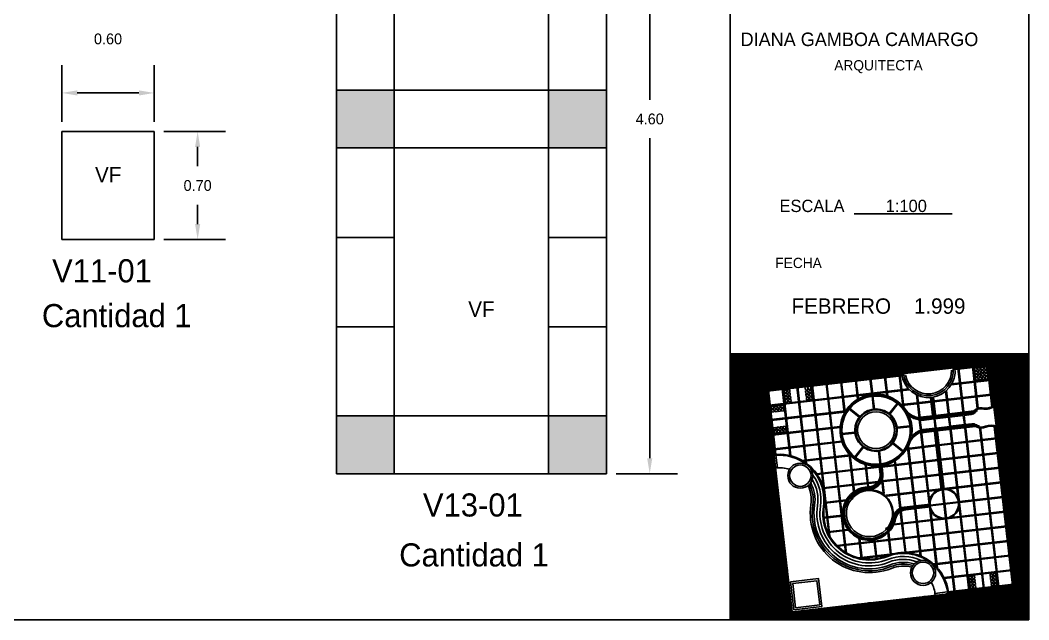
# Model space of a CAD drawing. Extents: x 48 to 72.1, y -38.6 to -0.2.
# Drawn here: x 65.61 to 72.14, y -17.41 to -13.52 of the extents above; entities that cross this region are included whole.
import ezdxf

# ---------------------------------------------------------------- set-up
doc = ezdxf.new("R2010")
doc.units = 0
doc.header["$MEASUREMENT"] = 0
doc.linetypes.add('DASHDOT', pattern=[25.4, 12.7, -6.35, 0, -6.35])
doc.layers.get('0').update_dxf_attribs({"linetype": 'CONTINUOUS'})
doc.layers.get('DEFPOINTS').update_dxf_attribs({"linetype": 'CONTINUOUS'})
for name, color, linetype in [('EJES1', 2, 'DASHDOT'), ('LETRA', 21, 'CONTINUOUS'), ('PISO', 1, 'CONTINUOUS'), ('ROTULO', 12, 'CONTINUOUS'), ('TEXTOS', 2, 'CONTINUOUS')]:
    doc.layers.add(name, color=color, linetype=linetype)
doc.styles.add('CAMILO', font='comic.ttf', dxfattribs={"height": 0.1})
doc.styles.add('STYLE1', font='hand1.shx')
doc.dimstyles.new('CAMILO', dxfattribs={"dimscale": 0, "dimtxt": 0.07, "dimasz": 0.1, "dimexe": 0.18, "dimexo": 0.0625, "dimgap": 0.09, "dimtad": 0, "dimtih": 1, "dimtoh": 1, "dimzin": 0, "dimtxsty": 'STANDARD', "dimcen": 0.09, "dimclrd": 2, "dimclre": 2, "dimclrt": 5, "dimazin": 3, "dimtfac": 1, "dimtofl": 0, "dimtmove": 0, "dimatfit": 3, "dimtolj": 1, "dimtzin": 0})

# ---------------------------------------------------------------- blocks, each defined once
blk = doc.blocks.new('*D59')
at = {"color": 2, "linetype": 'BYBLOCK'}
for p, q in [((3.6555, -5.9417), (3.6555, -5.5736)), ((4.2555, -5.9417), (4.2555, -5.5736)), ((3.7555, -5.7536), (4.1555, -5.7536))]:
    blk.add_line(p, q, dxfattribs=at)
for points in [[(3.7555, -5.7369), (3.7555, -5.7703), (3.6555, -5.7536)], [(4.1555, -5.7369), (4.1555, -5.7703), (4.2555, -5.7536)]]:
    blk.add_solid(points, dxfattribs=at)
at = {"layer": 'DEFPOINTS', "color": 0, "linetype": 'BYBLOCK'}
for p in [(4.2555, -5.7536), (3.6555, -6.0042), (4.2555, -6.0042)]:
    blk.add_point(p, dxfattribs=at)
at = {"color": 5, "linetype": 'BYBLOCK', "insert": (3.9555, -5.4036), "char_height": 0.07, "attachment_point": 5}
blk.add_mtext('\\A1;0.60', dxfattribs=at)
blk = doc.blocks.new('*D60')
at = {"color": 2, "linetype": 'BYBLOCK'}
for p, q in [((4.318, -6.0042), (4.7162, -6.0042)), ((4.5362, -6.1042), (4.5362, -6.2292)), ((4.5362, -6.6042), (4.5362, -6.4792)), ((4.318, -6.7042), (4.7162, -6.7042))]:
    blk.add_line(p, q, dxfattribs=at)
for points in [[(4.5195, -6.1042), (4.5528, -6.1042), (4.5362, -6.0042)], [(4.5195, -6.6042), (4.5528, -6.6042), (4.5362, -6.7042)]]:
    blk.add_solid(points, dxfattribs=at)
at = {"layer": 'DEFPOINTS', "color": 0, "linetype": 'BYBLOCK'}
for p in [(4.2555, -6.0042), (4.2555, -6.7042), (4.5362, -6.7042)]:
    blk.add_point(p, dxfattribs=at)
at = {"color": 5, "linetype": 'BYBLOCK', "insert": (4.5362, -6.3542), "char_height": 0.07, "attachment_point": 5}
blk.add_mtext('\\A1;0.70', dxfattribs=at)
blk = doc.blocks.new('*D80')
at = {"color": 2, "linetype": 'BYBLOCK'}
for p, q in [((9.0868, -5.9372), (9.485, -5.9372)), ((9.305, -6.0372), (9.305, -8.1122)), ((9.305, -10.4372), (9.305, -8.3622)), ((9.0868, -10.5372), (9.485, -10.5372))]:
    blk.add_line(p, q, dxfattribs=at)
for points in [[(9.2883, -6.0372), (9.3217, -6.0372), (9.305, -5.9372)], [(9.2883, -10.4372), (9.3217, -10.4372), (9.305, -10.5372)]]:
    blk.add_solid(points, dxfattribs=at)
at = {"layer": 'DEFPOINTS', "color": 0, "linetype": 'BYBLOCK'}
for p in [(9.0243, -5.9372), (9.0243, -10.5372), (9.305, -10.5372)]:
    blk.add_point(p, dxfattribs=at)
at = {"color": 5, "linetype": 'BYBLOCK', "insert": (9.305, -8.2372), "char_height": 0.07, "attachment_point": 5}
blk.add_mtext('\\A1;4.60', dxfattribs=at)

msp = doc.modelspace()

# ---------------------------------------------------------------- hatches: boundary and pattern name
h = msp.add_hatch(color=1)
h.paths.add_polyline_path([(67.6562, -11.8605), (67.6562, -12.2355), (68.0312, -12.2355), (68.0312, -11.8605)])
h.paths.add_polyline_path([(69.4062, -12.2355), (69.4062, -11.8605), (69.0312, -11.8605), (69.0312, -12.2355)])
h.paths.add_polyline_path([(69.4062, -13.973), (69.0312, -13.973), (69.0312, -14.348), (69.4062, -14.348)])
h.paths.add_polyline_path([(69.4062, -16.0855), (69.0312, -16.0855), (69.0312, -16.4605), (69.4062, -16.4605)])
h.paths.add_polyline_path([(67.6562, -16.0855), (67.6562, -16.4605), (68.0312, -16.4605), (68.0312, -16.0855)])
h.paths.add_polyline_path([(67.6562, -13.973), (67.6562, -14.348), (68.0312, -14.348), (68.0312, -13.973)])
at = {"layer": 'ROTULO', "linetype": 'CONTINUOUS', "ltscale": 0.5}
h = msp.add_hatch(dxfattribs=at)
h.set_pattern_fill('NET,_O', color=6, scale=0.066514)
h.set_pattern_definition([(0, (73.1563085, 0.860048), (0, 0.008314285), []), (90, (73.1563085, 0.860048), (-0.008314285, 5e-19), [])])
h.paths.add_polyline_path([(70.2087, -17.4077), (72.1438, -17.4077), (72.1438, -15.6823), (70.2087, -15.6823)])
h.paths.add_polyline_path([(70.4436, -15.9148), (71.8845, -15.7477), (71.9168, -16.0261), (71.9312, -16.1502), (72.0516, -17.1887), (70.6106, -17.3557)], flags=16)
h.paths.add_polyline_path([(70.6002, -17.1617), (70.781, -17.1407), (70.8019, -17.3215), (70.6212, -17.3425)], flags=0)
h.paths.add_polyline_path([(70.6135, -17.1722), (70.7705, -17.154), (70.7887, -17.311), (70.6317, -17.3292)], flags=0)
h.paths.add_polyline_path([(71.9809, -16.2815, 0.064699), (71.9826, -16.2957)], flags=16)
h.paths.add_polyline_path([(70.5935, -16.4729, -1), (70.7323, -16.4729, -1)], flags=0)
h.paths.add_polyline_path([(71.1741, -16.4106), (71.1727, -16.3987, -0.339976), (70.9452, -16.2533), (70.933, -16.2547, 0.343754)], flags=0)
h.paths.add_polyline_path([(70.7965, -16.3667), (70.6957, -16.3784), (70.684, -16.2775), (70.5891, -16.2885), (70.5561, -16.0039), (71.3151, -15.9159), (71.3268, -16.0168), (71.4276, -16.0051), (71.4379, -16.094), (71.4319, -16.0947), (71.4216, -16.0058), (71.3268, -16.0168), (71.3158, -15.9219), (70.9422, -15.9652), (70.9532, -16.0601), (70.8583, -16.0711), (70.8907, -16.3497), (70.9855, -16.3387), (70.9965, -16.4336), (71.0914, -16.4226), (71.1024, -16.5175), (71.1683, -16.5098, -0.249793), (71.1056, -16.5451, 0.257507), (70.961, -16.63, 0.9058), (71.2393, -16.8348, 0.132861), (71.2803, -16.7539, -0.323265), (71.3463, -16.6936), (71.4997, -16.6758, 1.816956), (71.6191, -16.5598), (71.6774, -16.553), (71.6327, -16.1676), (71.7335, -16.1559), (71.7452, -16.2567), (71.8401, -16.2457), (71.9494, -17.1885), (71.6588, -17.2221), (71.6375, -17.0384), (71.5486, -17.0487), (71.5369, -16.9478), (71.3412, -16.9705), (71.3309, -16.8816), (71.242, -16.8919), (71.2523, -16.9808), (71.1574, -16.9918), (71.1581, -16.9978), (71.0573, -17.0095), (71.0463, -16.9146), (70.9514, -16.9256), (70.9404, -16.8307), (70.8515, -16.841)], flags=0)
h.paths.add_polyline_path([(71.3361, -16.875), (71.3251, -16.7801), (71.4141, -16.7698), (71.4148, -16.7757), (71.6994, -16.7427), (71.6987, -16.7368), (71.7046, -16.7361), (71.6393, -16.1728), (71.7283, -16.1625), (71.7496, -16.3463), (71.8444, -16.3353), (71.9331, -17.1002), (71.6544, -17.1325), (71.6208, -16.842)], flags=0)
h.paths.add_polyline_path([(71.0023, -16.5351), (70.9913, -16.4402), (71.0861, -16.4292), (71.0971, -16.5241)], flags=0)
h.paths.add_polyline_path([(71.1057, -16.5511, -611.785328), (71.1063, -16.551, -1243.150599)], flags=0)
h.paths.add_polyline_path([(71.1059, -16.557, -645.222307), (71.1064, -16.557, -1178.727492)], flags=0)
h.paths.add_polyline_path([(71.5496, -16.6188), (71.6329, -16.609), (71.6426, -16.6923), (71.5594, -16.7021)], flags=0)
h.paths.add_polyline_path([(71.1066, -16.563, -0.471773), (71.2637, -16.7447, -0.238912), (71.3081, -16.6849), (71.2869, -16.5021), (71.1869, -16.5137, -0.267141)], flags=0)
h.paths.add_polyline_path([(71.219, -16.8215, 1.020204), (71.2269, -16.8125), (71.2269, -16.8125), (71.2269, -16.8125, 0.980196), (71.219, -16.8215), (71.219, -16.8215)], flags=0)
h.paths.add_polyline_path([(70.6796, -16.1879), (70.5847, -16.1989), (70.573, -16.0981), (70.6679, -16.0871)], flags=0)
h.paths.add_polyline_path([(70.4944, -16.1973), (70.4927, -16.1826), (70.5075, -16.1808), (70.5092, -16.1956)], flags=0)
h.paths.add_polyline_path([(70.5152, -16.1949), (70.5135, -16.1801), (70.5283, -16.1784), (70.53, -16.1932)], flags=0)
h.paths.add_polyline_path([(70.5359, -16.1925), (70.5342, -16.1777), (70.549, -16.176), (70.5507, -16.1908)], flags=0)
h.paths.add_polyline_path([(70.5567, -16.1901), (70.555, -16.1753), (70.5698, -16.1736), (70.5715, -16.1884)], flags=0)
h.paths.add_polyline_path([(70.492, -16.1766), (70.4903, -16.1618), (70.5051, -16.1601), (70.5068, -16.1749)], flags=0)
h.paths.add_polyline_path([(70.5128, -16.1742), (70.5111, -16.1594), (70.5258, -16.1577), (70.5276, -16.1725)], flags=0)
h.paths.add_polyline_path([(70.5335, -16.1718), (70.5318, -16.157), (70.5466, -16.1553), (70.5483, -16.1701)], flags=0)
h.paths.add_polyline_path([(70.5543, -16.1694), (70.5526, -16.1546), (70.5673, -16.1529), (70.5691, -16.1677)], flags=0)
h.paths.add_polyline_path([(71.0159, -16.178, -1), (71.2912, -16.178, -1)], flags=0)
h.paths.add_polyline_path([(70.4786, -16.061), (70.4769, -16.0462), (70.4917, -16.0445), (70.4934, -16.0593)], flags=0)
h.paths.add_polyline_path([(70.4994, -16.0586), (70.4977, -16.0438), (70.5124, -16.0421), (70.5142, -16.0569)], flags=0)
h.paths.add_polyline_path([(70.5201, -16.0562), (70.5184, -16.0414), (70.5332, -16.0397), (70.5349, -16.0545)], flags=0)
h.paths.add_polyline_path([(70.5409, -16.0538), (70.5391, -16.039), (70.5539, -16.0373), (70.5557, -16.052)], flags=0)
h.paths.add_polyline_path([(71.3038, -16.5963), (71.2811, -16.4006), (71.3701, -16.3903), (71.3591, -16.2954), (71.4539, -16.2844), (71.4436, -16.1955), (71.4496, -16.1948), (71.4936, -16.5743), (71.5519, -16.5675, 0.314925), (71.4983, -16.6669), (71.4973, -16.658), (71.4024, -16.669), (71.3928, -16.586)], flags=0)
h.paths.add_polyline_path([(70.4762, -16.0402), (70.4745, -16.0254), (70.4893, -16.0237), (70.491, -16.0385)], flags=0)
h.paths.add_polyline_path([(70.497, -16.0378), (70.4952, -16.023), (70.51, -16.0213), (70.5118, -16.0361)], flags=0)
h.paths.add_polyline_path([(70.5177, -16.0354), (70.516, -16.0206), (70.5308, -16.0189), (70.5325, -16.0337)], flags=0)
h.paths.add_polyline_path([(70.5385, -16.033), (70.5367, -16.0182), (70.5515, -16.0165), (70.5533, -16.0313)], flags=0)
h.paths.add_polyline_path([(71.0219, -16.178, -1), (71.2853, -16.178, -1)], flags=0)
h.paths.add_polyline_path([(70.5673, -15.9966), (70.5656, -15.9818), (70.5804, -15.9801), (70.5821, -15.9949)], flags=0)
h.paths.add_polyline_path([(71.0338, -16.178, -1), (71.2733, -16.178, -1)], flags=0)
h.paths.add_polyline_path([(70.5881, -15.9942), (70.5864, -15.9794), (70.6011, -15.9777), (70.6029, -15.9925)], flags=0)
h.paths.add_polyline_path([(70.5649, -15.9758), (70.5632, -15.961), (70.578, -15.9593), (70.5797, -15.9741)], flags=0)
h.paths.add_polyline_path([(70.5857, -15.9734), (70.5839, -15.9586), (70.5987, -15.9569), (70.6005, -15.9717)], flags=0)
h.paths.add_polyline_path([(70.5625, -15.9551), (70.5608, -15.9403), (70.5756, -15.9386), (70.5773, -15.9534)], flags=0)
h.paths.add_polyline_path([(70.5833, -15.9527), (70.5815, -15.9379), (70.5963, -15.9362), (70.598, -15.951)], flags=0)
h.paths.add_polyline_path([(70.7037, -15.9808), (70.702, -15.966), (70.7168, -15.9643), (70.7185, -15.9791)], flags=0)
h.paths.add_polyline_path([(70.7244, -15.9784), (70.7227, -15.9636), (70.7375, -15.9619), (70.7392, -15.9767)], flags=0)
h.paths.add_polyline_path([(70.5601, -15.9343), (70.5584, -15.9196), (70.5732, -15.9178), (70.5749, -15.9326)], flags=0)
h.paths.add_polyline_path([(70.5808, -15.9319), (70.5791, -15.9171), (70.5939, -15.9154), (70.5956, -15.9302)], flags=0)
h.paths.add_polyline_path([(70.7013, -15.96), (70.6996, -15.9452), (70.7144, -15.9435), (70.7161, -15.9583)], flags=0)
h.paths.add_polyline_path([(70.722, -15.9576), (70.7203, -15.9428), (70.7351, -15.9411), (70.7368, -15.9559)], flags=0)
h.paths.add_polyline_path([(71.5275, -17.1029, -1), (71.3886, -17.1029, -1)], flags=0)
h.paths.add_polyline_path([(70.6989, -15.9393), (70.6972, -15.9245), (70.712, -15.9228), (70.7137, -15.9376)], flags=0)
h.paths.add_polyline_path([(70.7196, -15.9369), (70.7179, -15.9221), (70.7327, -15.9204), (70.7344, -15.9352)], flags=0)
h.paths.add_polyline_path([(71.5594, -16.7021), (71.5496, -16.6188), (71.6329, -16.609), (71.6426, -16.6923)], flags=0)
h.paths.add_polyline_path([(71.5637, -16.6966), (71.5597, -16.6623), (71.5551, -16.6231), (71.5673, -16.6217), (71.5894, -16.6191), (71.6286, -16.6145), (71.6317, -16.641), (71.6345, -16.6648), (71.6372, -16.688), (71.5882, -16.6937), (71.5879, -16.6913), (71.5757, -16.6927), (71.576, -16.6952)], flags=0)
h.paths.add_polyline_path([(71.3833, -16.2195, 0.149637), (71.3671, -16.0837, 0.115122), (71.4339, -16.1112), (71.4418, -16.1794, 0.121876)], flags=0)
h.paths.add_polyline_path([(71.4476, -16.1774), (71.44, -16.1121, 0.041174), (71.4661, -16.1131), (71.5293, -16.1055), (71.5362, -16.165), (71.4579, -16.1744, 0.018196)], flags=0)
h.paths.add_polyline_path([(71.5422, -16.1643), (71.5353, -16.1048), (71.6242, -16.0941), (71.6311, -16.1535)], flags=0)
h.paths.add_polyline_path([(71.756, -17.1268), (71.7707, -17.1251), (71.7725, -17.1399), (71.7577, -17.1416)], flags=0)
h.paths.add_polyline_path([(71.7584, -17.1475), (71.7732, -17.1458), (71.7749, -17.1606), (71.7601, -17.1623)], flags=0)
h.paths.add_polyline_path([(71.7608, -17.1683), (71.7756, -17.1666), (71.7773, -17.1814), (71.7625, -17.1831)], flags=0)
h.paths.add_polyline_path([(71.7632, -17.189), (71.778, -17.1873), (71.7797, -17.2021), (71.7649, -17.2038)], flags=0)
h.paths.add_polyline_path([(71.7767, -17.1244), (71.7915, -17.1227), (71.7932, -17.1375), (71.7784, -17.1392)], flags=0)
h.paths.add_polyline_path([(71.5277, -15.9874), (71.7056, -15.9668), (71.6839, -15.78), (71.8766, -15.7577), (71.9076, -16.0246, -0.183082), (71.8416, -16.0333, 0.230873), (71.7874, -16.0533, -0.206953), (71.765, -16.065), (71.5399, -16.0922)], flags=0)
h.paths.add_polyline_path([(71.7791, -17.1451), (71.7939, -17.1434), (71.7956, -17.1582), (71.7808, -17.1599)], flags=0)
h.paths.add_polyline_path([(71.7225, -16.061), (71.6899, -15.7794), (71.8766, -15.7577), (71.888, -15.8555), (71.7012, -15.8772), (71.7232, -16.0669), (71.6224, -16.0786), (71.6217, -16.0727)], flags=0)
h.paths.add_polyline_path([(71.7815, -17.1659), (71.7963, -17.1642), (71.798, -17.179), (71.7832, -17.1807)], flags=0)
h.paths.add_polyline_path([(71.7839, -17.1866), (71.7987, -17.1849), (71.8004, -17.1997), (71.7856, -17.2014)], flags=0)
h.paths.add_polyline_path([(71.637, -16.1528), (71.6301, -16.0934), (71.719, -16.0826), (71.7259, -16.1421)], flags=0)
h.paths.add_polyline_path([(71.8923, -17.111), (71.9071, -17.1093), (71.9088, -17.1241), (71.894, -17.1258)], flags=0)
h.paths.add_polyline_path([(71.8947, -17.1317), (71.9095, -17.13), (71.9112, -17.1448), (71.8964, -17.1465)], flags=0)
h.paths.add_polyline_path([(71.8971, -17.1525), (71.9119, -17.1508), (71.9136, -17.1656), (71.8988, -17.1673)], flags=0)
h.paths.add_polyline_path([(71.8995, -17.1732), (71.9143, -17.1715), (71.916, -17.1863), (71.9013, -17.188)], flags=0)
h.paths.add_polyline_path([(71.9131, -17.1086), (71.9279, -17.1069), (71.9296, -17.1217), (71.9148, -17.1234)], flags=0)
h.paths.add_polyline_path([(71.9155, -17.1293), (71.9303, -17.1276), (71.932, -17.1424), (71.9172, -17.1441)], flags=0)
h.paths.add_polyline_path([(71.8108, -16.1469, 100.754073), (71.809, -16.1459, -0.006114)], flags=0)
h.paths.add_polyline_path([(71.9179, -17.1501), (71.9327, -17.1484), (71.9344, -17.1632), (71.9196, -17.1649)], flags=0)
h.paths.add_polyline_path([(71.9203, -17.1708), (71.9351, -17.1691), (71.9368, -17.1839), (71.922, -17.1856)], flags=0)
h.paths.add_polyline_path([(71.7894, -15.8609), (71.7791, -15.772), (71.7851, -15.7713), (71.7954, -15.8603)], flags=0)
h.paths.add_polyline_path([(71.8007, -15.8536), (71.799, -15.8388), (71.8138, -15.8371), (71.8155, -15.8519)], flags=0)
h.paths.add_polyline_path([(71.7983, -15.8329), (71.7966, -15.8181), (71.8113, -15.8163), (71.8131, -15.8311)], flags=0)
h.paths.add_polyline_path([(71.8214, -15.8512), (71.8197, -15.8364), (71.8345, -15.8347), (71.8362, -15.8495)], flags=0)
h.paths.add_polyline_path([(71.7959, -15.8121), (71.7941, -15.7973), (71.8089, -15.7956), (71.8107, -15.8104)], flags=0)
h.paths.add_polyline_path([(71.819, -15.8304), (71.8173, -15.8157), (71.8321, -15.8139), (71.8338, -15.8287)], flags=0)
h.paths.add_polyline_path([(71.7935, -15.7914), (71.7917, -15.7766), (71.8065, -15.7748), (71.8083, -15.7896)], flags=0)
h.paths.add_polyline_path([(71.8422, -15.8488), (71.8404, -15.834), (71.8552, -15.8323), (71.857, -15.8471)], flags=0)
h.paths.add_polyline_path([(71.8166, -15.8097), (71.8149, -15.7949), (71.8297, -15.7932), (71.8314, -15.808)], flags=0)
h.paths.add_polyline_path([(71.8398, -15.828), (71.838, -15.8132), (71.8528, -15.8115), (71.8545, -15.8263)], flags=0)
h.paths.add_polyline_path([(71.8142, -15.789), (71.8125, -15.7742), (71.8273, -15.7724), (71.829, -15.7872)], flags=0)
h.paths.add_polyline_path([(71.8629, -15.8464), (71.8612, -15.8316), (71.876, -15.8299), (71.8777, -15.8447)], flags=0)
h.paths.add_polyline_path([(71.8373, -15.8073), (71.8356, -15.7925), (71.8504, -15.7908), (71.8521, -15.8056)], flags=0)
h.paths.add_polyline_path([(71.8605, -15.8256), (71.8588, -15.8108), (71.8736, -15.8091), (71.8753, -15.8239)], flags=0)
h.paths.add_polyline_path([(71.8349, -15.7865), (71.8332, -15.7718), (71.848, -15.77), (71.8497, -15.7848)], flags=0)
h.paths.add_polyline_path([(71.8581, -15.8049), (71.8564, -15.7901), (71.8712, -15.7884), (71.8729, -15.8032)], flags=0)
h.paths.add_polyline_path([(71.8557, -15.7841), (71.854, -15.7693), (71.8688, -15.7676), (71.8705, -15.7824)], flags=0)

# ---------------------------------------------------------------- linework, layer by layer
for p, q in [((67.6562, -11.8605), (67.6562, -16.4605)), ((68.0312, -11.8605), (68.0312, -16.4605)), ((69.0312, -11.8605), (69.0312, -16.4605)), ((69.4062, -11.8605), (69.4062, -16.4605)), ((69.4062, -11.8605), (69.4062, -16.4605)), ((67.6562, -13.973), (69.4062, -13.973)), ((65.8762, -14.2421), (65.8762, -14.9421)), ((65.8762, -14.2421), (66.4762, -14.2421)), ((65.8762, -14.2421), (66.4762, -14.2421)), ((65.8762, -14.2421), (66.4762, -14.2421)), ((66.4762, -14.2421), (66.4762, -14.9421)), ((66.4762, -14.2421), (66.4762, -14.9421)), ((67.6562, -14.348), (69.4062, -14.348)), ((65.8762, -14.9421), (66.4762, -14.9421)), ((67.6562, -14.928), (68.0312, -14.928)), ((69.0312, -14.928), (69.4062, -14.928)), ((67.6562, -15.508), (68.0312, -15.508)), ((69.0312, -15.508), (69.4062, -15.508)), ((67.6562, -16.0855), (69.4062, -16.0855)), ((67.6562, -16.4605), (69.4062, -16.4605))]:
    msp.add_line(p, q)
at = {"layer": 'EJES1', "color": 15, "linetype": 'CONTINUOUS'}
for p, q in [((71.6865, -15.7767), (71.7213, -16.0763)), ((71.7814, -15.7657), (71.8128, -16.0368)), ((71.3213, -15.8221), (70.4506, -15.923)), ((70.8327, -15.8757), (70.9599, -16.9729)), ((70.9276, -15.8647), (70.9505, -16.0628)), ((71.0224, -15.8537), (71.0366, -15.976)), ((71.0224, -15.8537), (71.0366, -15.976)), ((71.1173, -15.8427), (71.1293, -15.9458)), ((71.2122, -15.8317), (71.2266, -15.9563)), ((71.307, -15.8207), (71.3309, -16.0262)), ((71.307, -15.8207), (71.3309, -16.0262)), ((71.6422, -15.881), (71.8906, -15.8522)), ((70.4616, -16.0179), (71.3668, -15.913)), ((70.5481, -15.9087), (70.5984, -16.343)), ((70.6429, -15.8977), (70.7001, -16.3906)), ((70.7378, -15.8867), (70.8506, -16.8595)), ((71.4182, -15.9501), (71.4355, -16.0993)), ((71.5281, -15.9904), (71.9016, -15.9471)), ((71.6074, -15.9233), (71.6265, -16.0878)), ((71.6074, -15.9233), (71.6265, -16.0878)), ((71.3202, -16.0145), (71.5102, -15.9925)), ((70.4726, -16.1128), (70.9539, -16.057)), ((71.5391, -16.0853), (71.784, -16.0569)), ((71.4287, -16.0981), (71.5212, -16.0873)), ((70.4836, -16.2076), (70.921, -16.1569)), ((71.4404, -16.1929), (71.5322, -16.1822)), ((71.4461, -16.1906), (71.4985, -16.6426)), ((71.5501, -16.1802), (71.7938, -16.1519)), ((71.6347, -16.1591), (71.6405, -16.2091)), ((71.6347, -16.1591), (71.6882, -16.6206)), ((71.7295, -16.1477), (71.8522, -17.2058)), ((71.8277, -16.1648), (71.9471, -17.1948)), ((70.4946, -16.3025), (70.932, -16.2518)), ((71.5611, -16.275), (71.9346, -16.2317)), ((70.68, -16.3772), (70.9869, -16.3416)), ((70.9823, -16.3367), (71.0101, -16.5768)), ((71.3532, -16.2991), (71.5432, -16.2771)), ((71.3609, -16.2853), (71.4054, -16.6686)), ((71.5721, -16.3699), (71.9456, -16.3266)), ((71.0859, -16.4015), (71.1026, -16.5452)), ((71.1926, -16.4139), (71.5542, -16.372)), ((71.2754, -16.3772), (71.3109, -16.6835)), ((70.7702, -16.4629), (71.1747, -16.416)), ((71.1886, -16.5105), (71.5652, -16.4668)), ((71.5831, -16.4648), (71.9566, -16.4215)), ((70.8119, -16.5542), (71.1661, -16.5131)), ((71.1934, -16.4989), (71.2035, -16.5866)), ((71.6091, -16.5579), (71.9676, -16.5163)), ((71.2229, -16.6027), (71.5612, -16.5634)), ((70.8209, -16.6493), (70.9591, -16.6332)), ((71.5042, -16.6662), (71.688, -16.6449)), ((71.6938, -16.6685), (71.7573, -17.2168)), ((71.694, -16.6442), (71.9786, -16.6112)), ((70.8161, -16.746), (70.9372, -16.7319)), ((71.3135, -16.7054), (71.3444, -16.9718)), ((71.4074, -16.6865), (71.4431, -16.9939)), ((71.504, -16.6905), (71.5477, -17.0671)), ((71.6311, -16.7476), (71.9896, -16.7061)), ((71.2687, -16.7897), (71.5832, -16.7532)), ((70.8406, -16.8393), (70.9724, -16.824)), ((70.9021, -16.9283), (72.0006, -16.8009)), ((71.2331, -16.8413), (71.2495, -16.9828)), ((71.0452, -16.8795), (71.0603, -17.0098)), ((71.1425, -16.8892), (71.1565, -17.0105)), ((71.352, -16.9723), (72.0116, -16.8958)), ((71.0483, -17.0075), (71.2422, -16.985)), ((71.5285, -17.048), (72.0226, -16.9907)), ((71.595, -17.1364), (72.0336, -17.0856))]:
    msp.add_line(p, q, dxfattribs=at)
at = {"layer": 'LETRA', "color": 4}
for p, q in [((70.4436, -15.9148), (71.8845, -15.7477)), ((71.9168, -16.0261), (71.8845, -15.7477)), ((71.3208, -15.8191), (70.4502, -15.92)), ((71.8793, -15.7543), (71.6655, -15.7791)), ((71.8796, -15.7573), (71.6657, -15.7821)), ((71.6657, -15.7822), (71.8796, -15.7574)), ((71.8763, -15.7547), (71.9083, -16.031)), ((71.8763, -15.7547), (71.9083, -16.031)), ((71.9112, -16.0294), (71.8793, -15.7543)), ((70.4436, -15.9148), (70.6106, -17.3557)), ((70.4502, -15.92), (70.4991, -16.3414)), ((70.4532, -15.9197), (70.502, -16.341)), ((71.9218, -16.1477), (72.042, -17.1838)), ((72.045, -17.1834), (71.925, -16.1484)), ((72.0516, -17.1887), (71.9312, -16.1502)), ((70.505, -16.3409), (70.5144, -16.4219)), ((70.5085, -16.4223), (70.5085, -16.4225)), ((70.6106, -17.3557), (72.0516, -17.1887)), ((71.6173, -17.233), (72.045, -17.1834)), ((71.6229, -17.2293), (72.0446, -17.1804)), ((71.6165, -17.227), (71.5356, -17.2364))]:
    msp.add_line(p, q, dxfattribs=at)
for points in [[(71.9281, -15.8435), (71.9419, -15.9579, -0.163464), (71.9272, -16.0185, -0.235138), (71.8406, -16.0392, 0.228191), (71.7919, -16.0573, -0.182495), (71.7687, -16.0706), (71.4656, -16.1072, -0.221713), (71.3464, -16.0574)], [(71.3697, -16.2489, -0.20744), (71.459, -16.1803), (71.7757, -16.1421, -0.001964), (71.7808, -16.1423, -0.096871), (71.8077, -16.1521, 0.261477), (71.8622, -16.1521, -0.192436), (71.9383, -16.1529, -0.043524), (71.9446, -16.1567, -0.163585), (71.9723, -16.2101), (71.9826, -16.2957, 0.340393), (72.0359, -16.3375)]]:
    msp.add_lwpolyline(points, format="xyb", dxfattribs=at)
at = {"layer": 'LETRA', "color": 6, "ltscale": 0.5}
msp.add_lwpolyline([(71.9168, -16.0261), (71.9312, -16.1502)], dxfattribs=at)
at = {"layer": 'LETRA', "color": 4, "ltscale": 0.5}
for points in [[(71.3917, -17.0557, 0.167921), (71.2486, -17.0628, -0.580809), (70.7437, -16.6625)], [(71.4001, -17.0457, 0.173762), (71.2442, -17.0516, -0.580809), (70.7555, -16.6643)], [(71.4184, -17.0318, 0.187438), (71.237, -17.0339, -0.580809), (70.7744, -16.6672)], [(71.4455, -17.0224, 0.208733), (71.2299, -17.0161, -0.580809), (70.7934, -16.6701)], [(71.505, -17.0362, 0.263728), (71.2227, -16.9983, -0.580809), (70.8123, -16.673)], [(71.6179, -17.2389, 0.209705), (71.505, -17.0362, 0.19353)]]:
    msp.add_lwpolyline(points, format="xyb", dxfattribs=at)
at = {"layer": 'LETRA', "color": 4}
for points in [[(70.6212, -17.3425), (70.6002, -17.1617), (70.781, -17.1407), (70.8019, -17.3215)], [(70.6317, -17.3292), (70.6135, -17.1722), (70.7705, -17.154), (70.7887, -17.311)]]:
    msp.add_lwpolyline(points, close=True, dxfattribs=at)
at = {"layer": 'LETRA', "color": 4, "ltscale": 0.5}
for centre, radius in [((71.1536, -16.178), 0.1317), ((71.1536, -16.178), 0.1197), ((70.6629, -16.4729), 0.0814), ((70.6629, -16.4729), 0.0694), ((71.4581, -17.1029), 0.0814), ((71.4581, -17.1029), 0.0694)]:
    msp.add_circle(centre, radius, dxfattribs=at)
for centre, radius, start, end in [((71.4924, -15.7932), 0.1736, 186.61314, 6.61314), ((71.4924, -15.7932), 0.1616, 186.61314, 6.61314), ((71.4924, -15.7932), 0.1497, 191.19854, 2.02773), ((71.1536, -16.178), 0.2275, 32.03507, 275.00877), ((71.1536, -16.178), 0.2275, 279.53359, 341.84622), ((70.5264, -16.6293), 0.2892, 50.42708, 96.61314), ((70.5264, -16.6293), 0.2892, 351.30385, 50.42708), ((70.5264, -16.6293), 0.2078, 71.49456, 96.61314), ((70.5264, -16.6293), 0.27, 351.30385, 36.23191), ((70.5264, -16.6293), 0.2078, 351.30385, 26.27935), ((70.5264, -16.6293), 0.2198, 351.30385, 27.16293), ((70.5264, -16.6293), 0.2317, 351.30385, 28.46932), ((70.5264, -16.6293), 0.2509, 351.30385, 31.51534), ((71.1103, -16.7186), 0.3829, 171.30385, 291.89753), ((71.3304, -17.2662), 0.2073, 74.64616, 111.89753), ((71.3304, -17.2662), 0.2073, 4.96067, 29.35538)]:
    msp.add_arc(centre, radius, start, end, dxfattribs=at)
at = {"layer": 'LETRA', "color": 7}
for radius, start, end in [(0.1556, 318.85921, 138.85921), (0.1497, 321.1512, 136.56723)]:
    msp.add_arc((71.1103, -16.7186), radius, start, end, dxfattribs=at)
at = {"layer": 'LETRA', "color": 4}
msp.add_arc((71.1103, -16.7186), 0.1497, 141.1512, 316.56723, dxfattribs=at)
at = {"layer": 'LETRA', "color": 7, "ltscale": 0.5}
for centre, start, end in [((70.9976, -16.6201), 138.85921, 47.71322), ((71.223, -16.8171), 50.00521, 318.85921)]:
    msp.add_arc(centre, 0.00599, start, end, dxfattribs=at)
at = {"layer": 'PISO', "color": 32}
for p, q in [((71.88, -15.7603), (71.6659, -15.7851)), ((71.3218, -15.825), (70.4509, -15.926)), ((70.8297, -15.876), (70.9567, -16.971)), ((70.8357, -15.8753), (70.9631, -16.9748)), ((70.9246, -15.865), (70.948, -16.0673)), ((70.9305, -15.8643), (70.953, -16.0585)), ((71.0195, -15.854), (71.0338, -15.9776)), ((71.0254, -15.8533), (71.0394, -15.9744)), ((71.1143, -15.843), (71.1263, -15.9462)), ((71.1203, -15.8423), (71.1322, -15.9456)), ((71.2092, -15.832), (71.2235, -15.9553)), ((71.2151, -15.8313), (71.2298, -15.9574)), ((71.3041, -15.821), (71.3274, -16.0222)), ((71.31, -15.8203), (71.3344, -16.0304)), ((71.6402, -15.8843), (71.891, -15.8552)), ((71.644, -15.8778), (71.8903, -15.8493)), ((70.4612, -16.0149), (71.3642, -15.9102)), ((70.4619, -16.0209), (71.3694, -15.9157)), ((70.64, -15.898), (70.6968, -16.3882)), ((70.6459, -15.8973), (70.7034, -16.393)), ((70.7348, -15.887), (70.8467, -16.8522)), ((70.7408, -15.8863), (70.8544, -16.8663)), ((71.415, -15.9486), (71.4324, -16.0988)), ((71.4214, -15.9516), (71.4386, -16.0998))]:
    msp.add_line(p, q, dxfattribs=at)
at = {"layer": 'PISO'}
for p, q in [((71.6836, -15.777), (71.7183, -16.0767)), ((71.6895, -15.7763), (71.7242, -16.076)), ((71.7784, -15.766), (71.81, -16.0379)), ((71.7844, -15.7654), (71.8157, -16.0358)), ((71.7917, -15.7766), (71.8065, -15.7748)), ((71.7935, -15.7914), (71.7917, -15.7766)), ((71.7935, -15.7914), (71.8083, -15.7896)), ((71.7941, -15.7973), (71.8089, -15.7956)), ((71.7959, -15.8121), (71.7941, -15.7973)), ((71.7959, -15.8121), (71.8107, -15.8104)), ((71.7966, -15.8181), (71.8113, -15.8163)), ((71.7983, -15.8329), (71.7966, -15.8181)), ((71.8083, -15.7896), (71.8065, -15.7748)), ((71.8107, -15.8104), (71.8089, -15.7956)), ((71.8131, -15.8311), (71.8113, -15.8163)), ((71.8125, -15.7742), (71.8273, -15.7724)), ((71.8142, -15.789), (71.8125, -15.7742)), ((71.8142, -15.789), (71.829, -15.7872)), ((71.8149, -15.7949), (71.8297, -15.7932)), ((71.8166, -15.8097), (71.8149, -15.7949)), ((71.8166, -15.8097), (71.8314, -15.808)), ((71.8173, -15.8157), (71.8321, -15.8139)), ((71.819, -15.8304), (71.8173, -15.8157)), ((71.829, -15.7872), (71.8273, -15.7724)), ((71.8314, -15.808), (71.8297, -15.7932)), ((71.8338, -15.8287), (71.8321, -15.8139)), ((71.848, -15.77), (71.8332, -15.7718)), ((71.8349, -15.7865), (71.8332, -15.7718)), ((71.8497, -15.7848), (71.8349, -15.7865)), ((71.8504, -15.7908), (71.8356, -15.7925)), ((71.8373, -15.8073), (71.8356, -15.7925)), ((71.8521, -15.8056), (71.8373, -15.8073)), ((71.8528, -15.8115), (71.838, -15.8132)), ((71.8398, -15.828), (71.838, -15.8132)), ((71.8497, -15.7848), (71.848, -15.77)), ((71.8521, -15.8056), (71.8504, -15.7908)), ((71.8545, -15.8263), (71.8528, -15.8115)), ((71.8688, -15.7676), (71.854, -15.7693)), ((71.8557, -15.7841), (71.854, -15.7693)), ((71.8705, -15.7824), (71.8557, -15.7841)), ((71.8712, -15.7884), (71.8564, -15.7901)), ((71.8581, -15.8049), (71.8564, -15.7901)), ((71.8729, -15.8032), (71.8581, -15.8049)), ((71.8736, -15.8091), (71.8588, -15.8108)), ((71.8605, -15.8256), (71.8588, -15.8108)), ((71.8705, -15.7824), (71.8688, -15.7676)), ((71.8729, -15.8032), (71.8712, -15.7884)), ((71.8733, -15.755), (71.9047, -16.0261)), ((71.8753, -15.8239), (71.8736, -15.8091)), ((71.7983, -15.8329), (71.8131, -15.8311)), ((71.799, -15.8388), (71.8138, -15.8371)), ((71.8007, -15.8536), (71.799, -15.8388)), ((71.8007, -15.8536), (71.8155, -15.8519)), ((71.8155, -15.8519), (71.8138, -15.8371)), ((71.819, -15.8304), (71.8338, -15.8287)), ((71.8197, -15.8364), (71.8345, -15.8347)), ((71.8214, -15.8512), (71.8197, -15.8364)), ((71.8214, -15.8512), (71.8362, -15.8495)), ((71.8362, -15.8495), (71.8345, -15.8347)), ((71.8545, -15.8263), (71.8398, -15.828)), ((71.8552, -15.8323), (71.8404, -15.834)), ((71.8422, -15.8488), (71.8404, -15.834)), ((71.857, -15.8471), (71.8422, -15.8488)), ((71.857, -15.8471), (71.8552, -15.8323)), ((71.8753, -15.8239), (71.8605, -15.8256)), ((71.876, -15.8299), (71.8612, -15.8316)), ((71.8629, -15.8464), (71.8612, -15.8316)), ((71.8777, -15.8447), (71.8629, -15.8464)), ((71.8777, -15.8447), (71.876, -15.8299)), ((70.4562, -15.9193), (70.5044, -16.3349)), ((70.5451, -15.909), (70.5953, -16.3423)), ((70.551, -15.9083), (70.6015, -16.3438)), ((70.5584, -15.9196), (70.5732, -15.9178)), ((70.5601, -15.9343), (70.5584, -15.9196)), ((70.5601, -15.9343), (70.5749, -15.9326)), ((70.5608, -15.9403), (70.5756, -15.9386)), ((70.5625, -15.9551), (70.5608, -15.9403)), ((70.5749, -15.9326), (70.5732, -15.9178)), ((70.5773, -15.9534), (70.5756, -15.9386)), ((70.5791, -15.9171), (70.5939, -15.9154)), ((70.5808, -15.9319), (70.5791, -15.9171)), ((70.5808, -15.9319), (70.5956, -15.9302)), ((70.5815, -15.9379), (70.5963, -15.9362)), ((70.5833, -15.9527), (70.5815, -15.9379)), ((70.5956, -15.9302), (70.5939, -15.9154)), ((70.598, -15.951), (70.5963, -15.9362)), ((70.6965, -15.9185), (70.6948, -15.9037)), ((70.7113, -15.9168), (70.6965, -15.9185)), ((70.712, -15.9228), (70.6972, -15.9245)), ((70.6989, -15.9393), (70.6972, -15.9245)), ((70.7137, -15.9376), (70.6989, -15.9393)), ((70.7144, -15.9435), (70.6996, -15.9452)), ((70.7013, -15.96), (70.6996, -15.9452)), ((70.7113, -15.9168), (70.7096, -15.902)), ((70.7137, -15.9376), (70.712, -15.9228)), ((70.7161, -15.9583), (70.7144, -15.9435)), ((70.7172, -15.9161), (70.7155, -15.9013)), ((70.732, -15.9144), (70.7172, -15.9161)), ((70.7327, -15.9204), (70.7179, -15.9221)), ((70.7196, -15.9369), (70.7179, -15.9221)), ((70.7344, -15.9352), (70.7196, -15.9369)), ((70.7351, -15.9411), (70.7203, -15.9428)), ((70.722, -15.9576), (70.7203, -15.9428)), ((70.732, -15.9144), (70.7303, -15.8996)), ((70.7344, -15.9352), (70.7327, -15.9204)), ((70.7368, -15.9559), (70.7351, -15.9411)), ((71.5277, -15.9874), (71.9013, -15.9441)), ((71.5284, -15.9934), (71.902, -15.9501)), ((71.6046, -15.9257), (71.6235, -16.0881)), ((71.6101, -15.9208), (71.6294, -16.0874)), ((70.5625, -15.9551), (70.5773, -15.9534)), ((70.5632, -15.961), (70.578, -15.9593)), ((70.5649, -15.9758), (70.5632, -15.961)), ((70.5649, -15.9758), (70.5797, -15.9741)), ((70.5656, -15.9818), (70.5804, -15.9801)), ((70.5673, -15.9966), (70.5656, -15.9818)), ((70.5673, -15.9966), (70.5821, -15.9949)), ((70.5797, -15.9741), (70.578, -15.9593)), ((70.5821, -15.9949), (70.5804, -15.9801)), ((70.5833, -15.9527), (70.598, -15.951)), ((70.5839, -15.9586), (70.5987, -15.9569)), ((70.5857, -15.9734), (70.5839, -15.9586)), ((70.5857, -15.9734), (70.6005, -15.9717)), ((70.5864, -15.9794), (70.6011, -15.9777)), ((70.5881, -15.9942), (70.5864, -15.9794)), ((70.5881, -15.9942), (70.6029, -15.9925)), ((70.6005, -15.9717), (70.5987, -15.9569)), ((70.6029, -15.9925), (70.6011, -15.9777)), ((70.7161, -15.9583), (70.7013, -15.96)), ((70.7168, -15.9643), (70.702, -15.966)), ((70.7037, -15.9808), (70.702, -15.966)), ((70.7185, -15.9791), (70.7037, -15.9808)), ((70.7185, -15.9791), (70.7168, -15.9643)), ((70.7368, -15.9559), (70.722, -15.9576)), ((70.7375, -15.9619), (70.7227, -15.9636)), ((70.7244, -15.9784), (70.7227, -15.9636)), ((70.7392, -15.9767), (70.7244, -15.9784)), ((70.7392, -15.9767), (70.7375, -15.9619)), ((71.1277, -15.9581), (71.1373, -16.0413)), ((71.1336, -15.9574), (71.1433, -16.0407)), ((71.3175, -16.0118), (71.5099, -15.9895)), ((71.3228, -16.0172), (71.5106, -15.9954)), ((71.5072, -15.9662), (71.5227, -16.1003)), ((71.5131, -15.9656), (71.5287, -16.0995)), ((71.5191, -15.9647), (71.5346, -16.0989)), ((71.525, -15.9637), (71.5405, -16.0981)), ((70.4722, -16.1098), (70.9559, -16.0537)), ((70.4729, -16.1157), (70.952, -16.0602)), ((70.4893, -16.0237), (70.4745, -16.0254)), ((70.4745, -16.0254), (70.4762, -16.0402)), ((70.491, -16.0385), (70.4762, -16.0402)), ((70.4917, -16.0445), (70.4769, -16.0462)), ((70.4769, -16.0462), (70.4786, -16.061)), ((70.4934, -16.0593), (70.4786, -16.061)), ((70.4893, -16.0237), (70.491, -16.0385)), ((70.4917, -16.0445), (70.4934, -16.0593)), ((70.51, -16.0213), (70.4952, -16.023)), ((70.4952, -16.023), (70.497, -16.0378)), ((70.5118, -16.0361), (70.497, -16.0378)), ((70.5124, -16.0421), (70.4977, -16.0438)), ((70.4977, -16.0438), (70.4994, -16.0586)), ((70.5142, -16.0569), (70.4994, -16.0586)), ((70.51, -16.0213), (70.5118, -16.0361)), ((70.5124, -16.0421), (70.5142, -16.0569)), ((70.5308, -16.0189), (70.516, -16.0206)), ((70.516, -16.0206), (70.5177, -16.0354)), ((70.5325, -16.0337), (70.5177, -16.0354)), ((70.5332, -16.0397), (70.5184, -16.0414)), ((70.5184, -16.0414), (70.5201, -16.0562)), ((70.5349, -16.0545), (70.5201, -16.0562)), ((70.5308, -16.0189), (70.5325, -16.0337)), ((70.5332, -16.0397), (70.5349, -16.0545)), ((70.5515, -16.0165), (70.5367, -16.0182)), ((70.5367, -16.0182), (70.5385, -16.033)), ((70.5533, -16.0313), (70.5385, -16.033)), ((70.5539, -16.0373), (70.5391, -16.039)), ((70.5391, -16.039), (70.5409, -16.0538)), ((70.5557, -16.052), (70.5409, -16.0538)), ((70.5515, -16.0165), (70.5533, -16.0313)), ((70.5539, -16.0373), (70.5557, -16.052)), ((71.5387, -16.0823), (71.7873, -16.0535)), ((71.5394, -16.0883), (71.7793, -16.0604)), ((71.4204, -16.096), (71.5209, -16.0844)), ((71.4339, -16.1112), (71.4418, -16.1794)), ((71.439, -16.0999), (71.5216, -16.0903)), ((71.44, -16.1121), (71.4476, -16.1774)), ((71.5293, -16.1055), (71.5362, -16.165)), ((71.5353, -16.1048), (71.5422, -16.1643)), ((71.6242, -16.0941), (71.6311, -16.1535)), ((71.6301, -16.0934), (71.637, -16.1528)), ((71.719, -16.0826), (71.7259, -16.1421)), ((71.7249, -16.0819), (71.7318, -16.1414)), ((70.4832, -16.2047), (70.9213, -16.1539)), ((70.4839, -16.2106), (70.9208, -16.16)), ((70.5051, -16.1601), (70.4903, -16.1618)), ((70.492, -16.1766), (70.4903, -16.1618)), ((70.5068, -16.1749), (70.492, -16.1766)), ((70.5075, -16.1808), (70.4927, -16.1826)), ((70.4944, -16.1973), (70.4927, -16.1826)), ((70.5092, -16.1956), (70.4944, -16.1973)), ((70.5068, -16.1749), (70.5051, -16.1601)), ((70.5092, -16.1956), (70.5075, -16.1808)), ((70.5258, -16.1577), (70.5111, -16.1594)), ((70.5128, -16.1742), (70.5111, -16.1594)), ((70.5276, -16.1725), (70.5128, -16.1742)), ((70.5283, -16.1784), (70.5135, -16.1801)), ((70.5152, -16.1949), (70.5135, -16.1801)), ((70.53, -16.1932), (70.5152, -16.1949)), ((70.5276, -16.1725), (70.5258, -16.1577)), ((70.53, -16.1932), (70.5283, -16.1784)), ((70.5466, -16.1553), (70.5318, -16.157)), ((70.5335, -16.1718), (70.5318, -16.157)), ((70.5483, -16.1701), (70.5335, -16.1718)), ((70.549, -16.176), (70.5342, -16.1777)), ((70.5359, -16.1925), (70.5342, -16.1777)), ((70.5507, -16.1908), (70.5359, -16.1925)), ((70.5483, -16.1701), (70.5466, -16.1553)), ((70.5507, -16.1908), (70.549, -16.176)), ((70.5673, -16.1529), (70.5526, -16.1546)), ((70.5543, -16.1694), (70.5526, -16.1546)), ((70.5691, -16.1677), (70.5543, -16.1694)), ((70.5698, -16.1736), (70.555, -16.1753)), ((70.5567, -16.1901), (70.555, -16.1753)), ((70.5715, -16.1884), (70.5567, -16.1901)), ((70.5691, -16.1677), (70.5673, -16.1529)), ((70.5715, -16.1884), (70.5698, -16.1736)), ((71.4318, -16.1969), (71.5326, -16.1852)), ((71.4425, -16.1855), (71.4973, -16.658)), ((71.4483, -16.1835), (71.5003, -16.6326)), ((71.4521, -16.1885), (71.5319, -16.1792)), ((71.531, -16.1716), (71.5766, -16.5651)), ((71.5369, -16.1709), (71.6038, -16.7477)), ((71.5429, -16.1702), (71.6098, -16.7471)), ((71.5488, -16.1695), (71.5944, -16.563)), ((71.5497, -16.1772), (71.7869, -16.1497)), ((71.5504, -16.1831), (71.7992, -16.1543)), ((71.6318, -16.1595), (71.6841, -16.6113)), ((71.6377, -16.1588), (71.7603, -17.2164)), ((71.7266, -16.1481), (71.8492, -17.2061)), ((71.7325, -16.1473), (71.8552, -17.2054)), ((71.8239, -16.1581), (71.9441, -17.1951)), ((71.83, -16.159), (71.9501, -17.1944)), ((71.9195, -16.1533), (72.039, -17.1841)), ((70.4942, -16.2995), (70.9311, -16.2489)), ((70.4949, -16.3055), (70.933, -16.2547)), ((71.3551, -16.2959), (71.5429, -16.2741)), ((71.5607, -16.272), (71.9343, -16.2287)), ((71.5614, -16.278), (71.935, -16.2347)), ((70.6757, -16.3747), (70.9843, -16.3389)), ((70.9788, -16.3329), (71.0073, -16.5788)), ((70.9857, -16.3403), (71.0129, -16.5749)), ((71.169, -16.3149), (71.1862, -16.4628)), ((71.175, -16.3141), (71.1921, -16.4621)), ((71.3512, -16.3024), (71.5436, -16.2801)), ((71.3584, -16.29), (71.4024, -16.669)), ((71.3634, -16.2804), (71.4083, -16.6683)), ((71.5717, -16.3669), (71.9453, -16.3236)), ((71.5724, -16.3729), (71.946, -16.3296)), ((70.684, -16.3797), (70.9896, -16.3443)), ((71.0828, -16.4005), (71.0996, -16.5453)), ((71.0891, -16.4024), (71.1056, -16.5451)), ((71.1727, -16.3987), (71.1802, -16.4635)), ((71.1905, -16.3964), (71.1981, -16.4618)), ((71.1922, -16.4109), (71.5539, -16.369)), ((71.1929, -16.4169), (71.5546, -16.3749)), ((71.2726, -16.3789), (71.3081, -16.6849)), ((71.2782, -16.3754), (71.3138, -16.6823)), ((70.7683, -16.4601), (71.1744, -16.413)), ((70.7721, -16.4657), (71.1751, -16.4189)), ((71.1869, -16.5137), (71.5656, -16.4698)), ((71.1901, -16.5073), (71.5649, -16.4639)), ((71.5827, -16.4618), (71.9563, -16.4185)), ((71.5834, -16.4677), (71.957, -16.4244)), ((70.8111, -16.5512), (71.1683, -16.5098)), ((70.8127, -16.5571), (71.1636, -16.5164)), ((71.1911, -16.505), (71.2003, -16.5843)), ((71.1955, -16.4915), (71.2068, -16.589)), ((71.5937, -16.5567), (71.9673, -16.5134)), ((71.6191, -16.5598), (71.968, -16.5193)), ((71.2201, -16.6), (71.5759, -16.5587)), ((71.2256, -16.6054), (71.5519, -16.5675)), ((70.8207, -16.6523), (70.9574, -16.6365)), ((70.8211, -16.6462), (70.961, -16.63)), ((71.3355, -16.6767), (71.5036, -16.6572)), ((71.3362, -16.6827), (71.5039, -16.6632)), ((71.3413, -16.6881), (71.5046, -16.6692)), ((71.5039, -16.6632), (71.6876, -16.6419)), ((71.5046, -16.6692), (71.6883, -16.6479)), ((71.6936, -16.6412), (71.9783, -16.6082)), ((71.6943, -16.6472), (71.979, -16.6142)), ((70.8158, -16.743), (70.937, -16.7289)), ((71.2672, -16.7928), (71.99, -16.709)), ((71.3107, -16.7073), (71.3413, -16.9717)), ((71.3163, -16.7036), (71.3474, -16.972)), ((71.3463, -16.6936), (71.5057, -16.6751)), ((71.4044, -16.6868), (71.4399, -16.9926)), ((71.4104, -16.6861), (71.4462, -16.9952)), ((71.4993, -16.6758), (71.5443, -17.0634)), ((71.5081, -16.6998), (71.5512, -17.0709)), ((71.6404, -16.7436), (71.9893, -16.7031)), ((71.6919, -16.6785), (71.7544, -17.2171)), ((70.8164, -16.749), (70.9375, -16.7349)), ((70.8994, -16.9256), (72.0003, -16.798)), ((71.2701, -16.7865), (71.5732, -16.7513)), ((71.6045, -16.7537), (71.6595, -17.2281)), ((71.6104, -16.753), (71.6654, -17.2274)), ((70.8393, -16.8364), (70.9703, -16.8212)), ((70.8419, -16.8421), (70.9745, -16.8268)), ((70.9049, -16.931), (72.001, -16.8039)), ((71.2304, -16.844), (71.2466, -16.9837)), ((71.2358, -16.8386), (71.2524, -16.982)), ((71.042, -16.8782), (71.0572, -17.0093)), ((71.0484, -16.8808), (71.0634, -17.0103)), ((71.1395, -16.8897), (71.1536, -17.0109)), ((71.1454, -16.8886), (71.1595, -17.01)), ((71.3327, -16.9715), (72.0113, -16.8928)), ((71.3661, -16.9737), (72.012, -16.8988)), ((71.0396, -17.0055), (71.2608, -16.9799)), ((71.0579, -17.0094), (71.2288, -16.9896)), ((71.5255, -17.0453), (72.0223, -16.9877)), ((71.5314, -17.0507), (72.023, -16.9937)), ((71.5936, -17.1336), (72.0333, -17.0826)), ((71.5964, -17.1393), (72.034, -17.0885)), ((71.756, -17.1268), (71.7707, -17.1251)), ((71.756, -17.1268), (71.7577, -17.1416)), ((71.7707, -17.1251), (71.7725, -17.1399)), ((71.7767, -17.1244), (71.7915, -17.1227)), ((71.7767, -17.1244), (71.7784, -17.1392)), ((71.7915, -17.1227), (71.7932, -17.1375)), ((71.9071, -17.1093), (71.8923, -17.111)), ((71.8923, -17.111), (71.894, -17.1258)), ((71.9088, -17.1241), (71.894, -17.1258)), ((71.9071, -17.1093), (71.9088, -17.1241)), ((71.9279, -17.1069), (71.9131, -17.1086)), ((71.9131, -17.1086), (71.9148, -17.1234)), ((71.9296, -17.1217), (71.9148, -17.1234)), ((71.9279, -17.1069), (71.9296, -17.1217)), ((71.6165, -17.2271), (72.0443, -17.1775)), ((71.7577, -17.1416), (71.7725, -17.1399)), ((71.7584, -17.1475), (71.7732, -17.1458)), ((71.7584, -17.1475), (71.7601, -17.1623)), ((71.7601, -17.1623), (71.7749, -17.1606)), ((71.7608, -17.1683), (71.7756, -17.1666)), ((71.7608, -17.1683), (71.7625, -17.1831)), ((71.7625, -17.1831), (71.7773, -17.1814)), ((71.7632, -17.189), (71.778, -17.1873)), ((71.7632, -17.189), (71.7649, -17.2038)), ((71.7732, -17.1458), (71.7749, -17.1606)), ((71.7756, -17.1666), (71.7773, -17.1814)), ((71.778, -17.1873), (71.7797, -17.2021)), ((71.7784, -17.1392), (71.7932, -17.1375)), ((71.7791, -17.1451), (71.7939, -17.1434)), ((71.7791, -17.1451), (71.7808, -17.1599)), ((71.7808, -17.1599), (71.7956, -17.1582)), ((71.7815, -17.1659), (71.7963, -17.1642)), ((71.7815, -17.1659), (71.7832, -17.1807)), ((71.7832, -17.1807), (71.798, -17.179)), ((71.7839, -17.1866), (71.7987, -17.1849)), ((71.7839, -17.1866), (71.7856, -17.2014)), ((71.7939, -17.1434), (71.7956, -17.1582)), ((71.7963, -17.1642), (71.798, -17.179)), ((71.7987, -17.1849), (71.8004, -17.1997)), ((71.9095, -17.13), (71.8947, -17.1317)), ((71.8947, -17.1317), (71.8964, -17.1465)), ((71.9112, -17.1448), (71.8964, -17.1465)), ((71.9119, -17.1508), (71.8971, -17.1525)), ((71.8971, -17.1525), (71.8988, -17.1673)), ((71.9136, -17.1656), (71.8988, -17.1673)), ((71.9143, -17.1715), (71.8995, -17.1732)), ((71.8995, -17.1732), (71.9013, -17.188)), ((71.916, -17.1863), (71.9013, -17.188)), ((71.9095, -17.13), (71.9112, -17.1448)), ((71.9119, -17.1508), (71.9136, -17.1656)), ((71.9143, -17.1715), (71.916, -17.1863)), ((71.9303, -17.1276), (71.9155, -17.1293)), ((71.9155, -17.1293), (71.9172, -17.1441)), ((71.932, -17.1424), (71.9172, -17.1441)), ((71.9327, -17.1484), (71.9179, -17.1501)), ((71.9179, -17.1501), (71.9196, -17.1649)), ((71.9344, -17.1632), (71.9196, -17.1649)), ((71.9351, -17.1691), (71.9203, -17.1708)), ((71.9203, -17.1708), (71.922, -17.1856)), ((71.9368, -17.1839), (71.922, -17.1856)), ((71.9303, -17.1276), (71.932, -17.1424)), ((71.9327, -17.1484), (71.9344, -17.1632)), ((71.9351, -17.1691), (71.9368, -17.1839)), ((71.7649, -17.2038), (71.7797, -17.2021)), ((71.7856, -17.2014), (71.8004, -17.1997))]:
    msp.add_line(p, q, dxfattribs=at)
at = {"layer": 'PISO', "ltscale": 0.5}
for points in [[(71.2381, -16.0694), (71.2897, -16.0043)], [(71.2428, -16.0732), (71.2944, -16.008)], [(70.9786, -16.0409), (71.0449, -16.0934)], [(70.9823, -16.0362), (71.0487, -16.0888)], [(70.9332, -16.2006), (71.0165, -16.1909)], [(70.9339, -16.2065), (71.0172, -16.1969)], [(71.2899, -16.1592), (71.3732, -16.1496)], [(71.2906, -16.1652), (71.3739, -16.1555)], [(71.2608, -16.2644), (71.3259, -16.316)], [(71.2644, -16.2597), (71.3296, -16.3113)], [(71.0151, -16.3509), (71.0672, -16.2853)], [(71.0198, -16.3547), (71.0719, -16.2889)], [(70.705, -16.3943), (70.7144, -16.4017)], [(71.5088, -17.0315), (71.5181, -17.039)]]:
    msp.add_lwpolyline(points, dxfattribs=at)
at = {"layer": 'PISO'}
for points in [[(71.522, -16.0943), (71.4651, -16.1012, -0.220346), (71.3512, -16.0537, -0.220346)], [(71.9047, -16.0261, -0.174298), (71.8416, -16.0333, 0.230873), (71.7874, -16.0533, -0.183335), (71.7679, -16.0647), (71.5399, -16.0922)], [(71.8114, -16.0504, 0.086771), (71.7964, -16.0613, -0.18176), (71.7696, -16.0765), (71.7249, -16.0819)], [(71.4339, -16.1112, -0.115122), (71.3671, -16.0837)], [(71.5293, -16.1055), (71.4661, -16.1131, -0.041174), (71.44, -16.1121, -0.041174)], [(71.7318, -16.1414), (71.7754, -16.1361, -0.002267), (71.7814, -16.1363, -0.09778), (71.8108, -16.1469, 0.067476), (71.8232, -16.1518, 0.067476)], [(71.3749, -16.2518, -0.206719), (71.4601, -16.1862), (71.5317, -16.1776)], [(71.3833, -16.2195, -0.121876), (71.4418, -16.1794, -0.121876)], [(71.4476, -16.1774, -0.018196), (71.4579, -16.1744), (71.5362, -16.165)], [(71.5495, -16.1754), (71.776, -16.1481, -0.001652), (71.7803, -16.1482, -0.095821), (71.8047, -16.1573, 0.260009), (71.8647, -16.1576, -0.145067), (71.9195, -16.1533)]]:
    msp.add_lwpolyline(points, format="xyb", dxfattribs=at)
for points in [[(71.6242, -16.0941), (71.5353, -16.1048)], [(71.719, -16.0826), (71.6301, -16.0934)], [(71.637, -16.1528), (71.7259, -16.1421)], [(71.5422, -16.1643), (71.6311, -16.1535)]]:
    msp.add_lwpolyline(points, dxfattribs=at)
at = {"layer": 'PISO', "ltscale": 0.5}
for points in [[(71.5086, -17.0315, 0.263728), (71.2205, -16.9928, -0.580809), (70.8182, -16.6739, -0.580809)], [(71.6232, -17.2323, 0.19353), (71.5182, -17.0391)]]:
    msp.add_lwpolyline(points, format="xyb", dxfattribs=at)
for radius in [0.2215, 0.1377]:
    msp.add_circle((71.1536, -16.178), radius, dxfattribs=at)
for centre, radius, start, end in [((71.1536, -16.178), 0.2335, 32.16965, 275.04991), ((71.1536, -16.178), 0.2275, 341.84622, 32.03507), ((71.1536, -16.178), 0.2335, 349.78358, 23.82516), ((71.1536, -16.178), 0.2335, 279.45865, 341.84622), ((70.5264, -16.6293), 0.2952, 52.7992, 94.28865), ((70.5264, -16.6293), 0.2952, 351.30385, 50.42708), ((71.1039, -16.4686), 0.0765, 271.2701, 3.82432), ((71.1039, -16.4686), 0.0825, 271.2701, 3.82432), ((71.1039, -16.4686), 0.0885, 271.2701, 3.82432), ((71.1039, -16.4686), 0.0945, 271.2701, 4.10343), ((71.5961, -16.6555), 0.0985, 101.84354, 181.38274), ((71.5961, -16.6555), 0.0985, 191.84354, 91.38274), ((71.5961, -16.6555), 0.0925, 98.46717, 94.75911)]:
    msp.add_arc(centre, radius, start, end, dxfattribs=at)
at = {"layer": 'PISO'}
for centre, radius, start, end in [((71.1103, -16.7186), 0.1736, 91.55526, 149.31661), ((71.1103, -16.7186), 0.1676, 91.37413, 147.74127), ((71.1103, -16.7186), 0.1616, 91.17952, 146.00934), ((71.1103, -16.7186), 0.1736, 149.31661, 317.99777), ((71.1103, -16.7186), 0.1676, 147.74127, 317.99777), ((71.1103, -16.7186), 0.1616, 146.00934, 318.45506), ((71.3449, -16.7585), 0.0824, 96.61314, 170.33892), ((71.3449, -16.7585), 0.0764, 96.61314, 170.33892), ((71.3501, -16.764), 0.0764, 96.61314, 169.28202), ((71.3551, -16.7694), 0.0764, 96.61314, 168.27005), ((71.1103, -16.7186), 0.1616, 318.45506, 350.33892), ((71.1103, -16.7186), 0.1676, 317.99777, 349.28202), ((71.1103, -16.7186), 0.1736, 317.99777, 348.27005)]:
    msp.add_arc(centre, radius, start, end, dxfattribs=at)
at = {"layer": 'ROTULO', "color": 5, "ltscale": 0.5}
msp.add_lwpolyline([(72.1438, -17.4077), (72.1438, -0.1577), (48.0188, -0.1577), (48.0188, -17.4077)], close=True, dxfattribs=at)
msp.add_lwpolyline([(70.2087, -17.4077), (70.2087, -0.1577)], dxfattribs=at)
at = {"layer": 'ROTULO', "ltscale": 0.5}
msp.add_lwpolyline([(72.1438, -15.6823), (70.2087, -15.6823)], dxfattribs=at)
at = {"layer": 'TEXTOS', "color": 15, "ltscale": 0.5}
msp.add_lwpolyline([(71.0112, -14.7746), (71.6473, -14.7746)], dxfattribs=at)

# ---------------------------------------------------------------- texts
at = {"attachment_point": 1, "style": 'CAMILO'}
for s, insert, char_height, width in [('VF', (66.0918, -14.4715), 0.1, 0.3242), ('V11-01', (65.8137, -15.0696), 0.15, 1.047), ('Cantidad 1', (65.7476, -15.3602), 0.15, 1.2842), ('VF', (68.5107, -15.3432), 0.1, 0.3242), ('V13-01', (68.217, -16.588), 0.15, 1.047), ('Cantidad 1', (68.0632, -16.9117), 0.15, 1.2842)]:
    msp.add_mtext(s, dxfattribs=dict(at, insert=insert, char_height=char_height, width=width))
at = {"layer": 'TEXTOS', "color": 21, "style": 'STYLE1'}
for s, height, p in [('DIANA GAMBOA CAMARGO', 0.0875, (70.2756, -13.6876)), ('ESCALA         1:100', 0.079817, (70.5279, -14.7637)), ('FEBRERO    1.999', 0.099771, (70.606, -15.4232))]:
    msp.add_text(s, height=height, dxfattribs=at).set_placement(p)
at = {"layer": 'TEXTOS', "color": 15, "style": 'STYLE1'}
for s, p in [('ARQUITECTA', (70.8829, -13.8455)), ('FECHA', (70.5006, -15.1269))]:
    msp.add_text(s, height=0.06651, dxfattribs=at).set_placement(p)

# ---------------------------------------------------------------- dimensions: what is measured, and where the dimension line sits
for base, p1, p2, picture, middle, set_off in [((69.6869, -16.4605), (69.4062, -11.8605), (69.4062, -16.4605), '*D80', (69.6869, -14.1605), (60.3819, -5.9233)), ((66.7569, -14.9421), (66.4762, -14.2421), (66.4762, -14.9421), '*D60', (66.7569, -14.5921), (62.2207, -8.2378))]:
    dim = msp.add_linear_dim(base=base, p1=p1, p2=p2, angle=90, dimstyle='CAMILO', override={"dimscale": 1})
    dim.commit()
    dim.dimension.update_dxf_attribs({"geometry": picture, "text_midpoint": middle, "insert": set_off})
dim = msp.add_linear_dim(base=(66.4762, -13.9914), p1=(65.8762, -14.2421), p2=(66.4762, -14.2421), dimstyle='CAMILO', override={"dimscale": 1})
dim.commit()
dim.dimension.update_dxf_attribs({"geometry": '*D59', "text_midpoint": (66.1762, -13.6414), "insert": (62.2207, -8.2378)})

doc.saveas('drawing.dxf')
